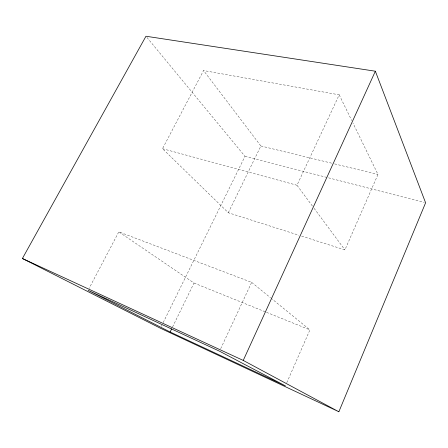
<?xml version="1.0" encoding="UTF-8"?>
<svg xmlns="http://www.w3.org/2000/svg" width="448" height="448" viewBox="0 0 448 448"><rect width="100%" height="100%" fill="white"/><g stroke="black" fill="none" stroke-linecap="round" stroke-linejoin="round"><path stroke-width="0.34" stroke-dasharray="2.24 1.68" d="M286.793 382.687L309.921 329.868L271.074 298.2M301.61 236.102L344.926 249.906L377.972 174.434L352.94 123.038M220.696 348.673L251.653 282.363L118.815 231.84L89.062 288.467M312.413 206.058L296.99 185.254L339.203 94.83L203.56 70.549L162.506 148.686L228.312 212.738L298.945 235.25M172.57 326.978L194.012 283.03L118.815 231.84M228.312 212.738L260.882 145.981L203.56 70.549M161.347 326.351L161.963 325.097M163.201 322.588L245 156.352L146.849 37.318M260.882 145.981L331.946 163.251M334.656 163.906L377.972 174.434M245 156.352L424.245 202.457M162.506 148.686L296.99 185.254M194.012 283.03L265.888 312.077M266.538 312.334L309.921 329.868M251.653 282.363L270.536 297.758M314.082 208.303L344.926 249.906M339.203 94.83L351.719 120.529"/><path stroke-width="0.67" d="M338.867 411.757L425.6 202.804L375.362 71.215L145.964 36.243L22.4 258.496L160.423 328.233L338.867 411.757L243.242 360.422L22.4 258.496M243.242 360.422L375.362 71.215M170.122 332.002L285.404 385.868L219.52 351.198L88.094 290.315L170.122 332.002L171.651 328.86"/></g></svg>
